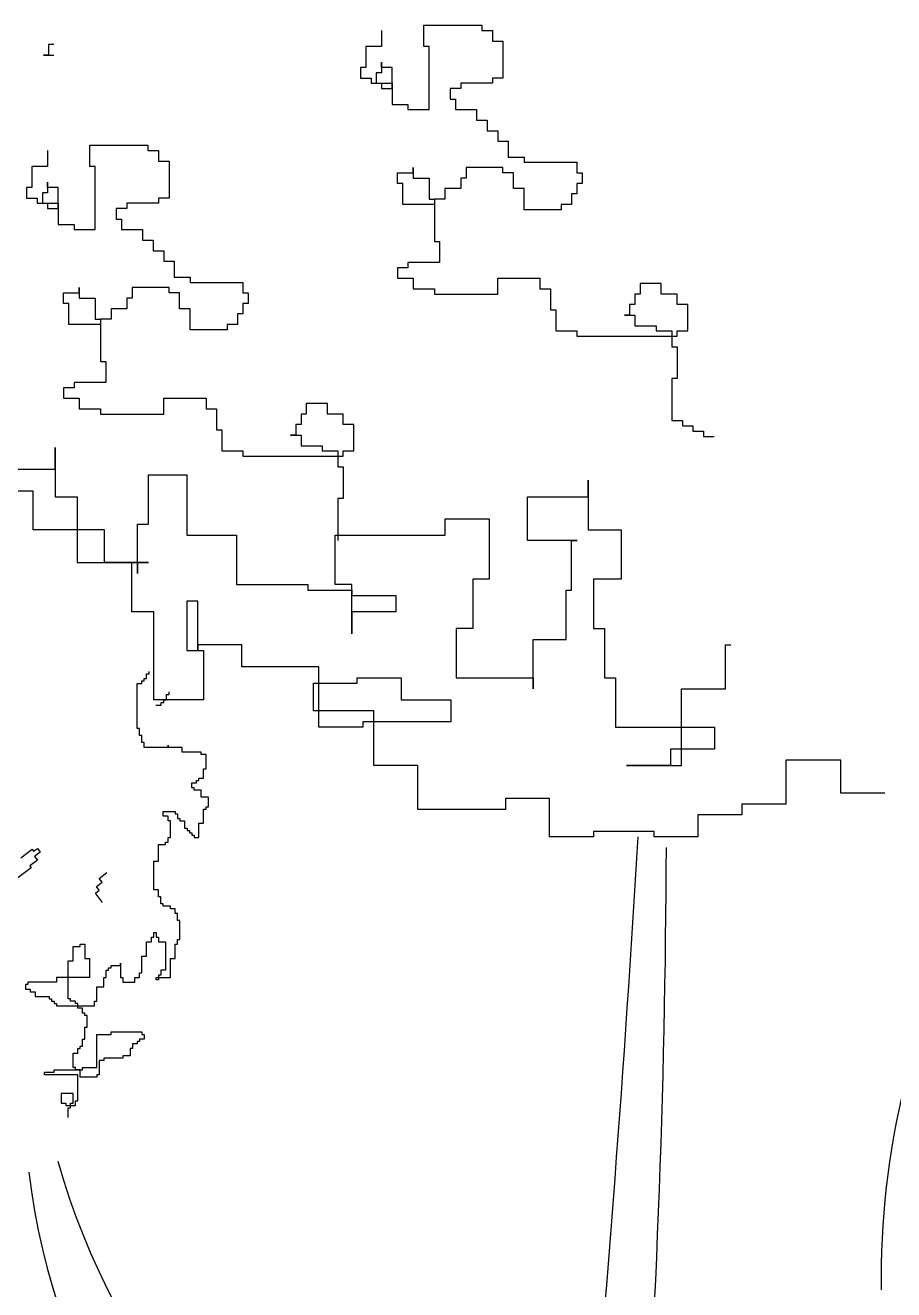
# Model space of a CAD drawing. Header units: millimetres. Extents: x 71641 to 191108, y -23091 to 29972.
# Drawn here: x 90821.7 to 91092.3, y -3964.9 to -3570.7 of the extents above; entities that cross this region are included whole.
import ezdxf

# ---------------------------------------------------------------- set-up
doc = ezdxf.new("R2010")
doc.units = ezdxf.units.MM
doc.layers.add('1', color=1, linetype='Continuous')

# ---------------------------------------------------------------- blocks, each defined once
blk = doc.blocks.new('erhte')
at = {"layer": '1', "color": 110}
for p, q in [((108893.93, -5525.42), (108893.93, -5530.35)), ((108907.08, -5530.35), (108907.08, -5523.78)), ((108907.08, -5523.78), (108925.17, -5523.78)), ((108925.17, -5523.78), (108925.17, -5525.42)), ((108925.17, -5525.42), (108928.46, -5525.42)), ((108928.46, -5525.42), (108928.46, -5528.71)), ((108791.84, -5529.78), (108790.2, -5529.78)), ((108790.2, -5529.78), (108790.2, -5533.07)), ((108893.93, -5530.35), (108888.99, -5530.35)), ((108888.99, -5530.35), (108888.99, -5536.92)), ((108908.73, -5530.35), (108907.08, -5530.35)), ((108908.73, -5550.07), (108908.73, -5530.35)), ((108928.46, -5528.71), (108931.75, -5528.71)), ((108931.75, -5528.71), (108931.75, -5540.21)), ((108788.55, -5533.07), (108791.84, -5533.07)), ((108790.2, -5533.07), (108788.55, -5533.07)), ((108888.99, -5536.92), (108887.35, -5536.92)), ((108887.35, -5536.92), (108887.35, -5540.21)), ((108893.93, -5538.57), (108892.28, -5538.57)), ((108892.28, -5538.57), (108892.28, -5541.85)), ((108893.93, -5536.92), (108893.93, -5535.28)), ((108893.93, -5535.28), (108893.93, -5538.57)), ((108897.22, -5536.92), (108893.93, -5536.92)), ((108897.22, -5543.5), (108897.22, -5536.92)), ((108887.35, -5540.21), (108890.64, -5540.21)), ((108890.64, -5540.21), (108890.64, -5541.85)), ((108890.64, -5541.85), (108893.93, -5541.85)), ((108892.28, -5541.85), (108897.22, -5541.85)), ((108893.93, -5541.85), (108893.93, -5543.5)), ((108897.22, -5541.85), (108897.22, -5548.42)), ((108928.46, -5541.85), (108918.6, -5541.85)), ((108918.6, -5541.85), (108918.6, -5543.5)), ((108931.75, -5540.21), (108928.46, -5540.21)), ((108928.46, -5540.21), (108928.46, -5541.85)), ((108893.93, -5543.5), (108897.22, -5543.5)), ((108918.6, -5543.5), (108915.31, -5543.5)), ((108915.31, -5543.5), (108915.31, -5546.78)), ((108915.31, -5546.78), (108916.95, -5546.78)), ((108916.95, -5546.78), (108916.95, -5550.07)), ((108897.22, -5548.42), (108902.15, -5548.42)), ((108902.15, -5548.42), (108902.15, -5550.07)), ((108902.15, -5550.07), (108908.73, -5550.07)), ((108916.95, -5550.07), (108923.53, -5550.07)), ((108923.53, -5550.07), (108923.53, -5553.35)), ((108923.53, -5553.35), (108926.82, -5553.35)), ((108926.82, -5553.35), (108926.82, -5556.64)), ((108926.82, -5556.64), (108930.11, -5556.64)), ((108930.11, -5556.64), (108930.11, -5559.93)), ((108803.05, -5567.77), (108803.05, -5561.2)), ((108803.05, -5561.2), (108821.14, -5561.2)), ((108821.14, -5561.2), (108821.14, -5562.84)), ((108930.11, -5559.93), (108933.4, -5559.93)), ((108933.4, -5559.93), (108933.4, -5564.86)), ((108789.89, -5562.84), (108789.89, -5567.77)), ((108821.14, -5562.84), (108824.43, -5562.84)), ((108824.43, -5562.84), (108824.43, -5566.13)), ((108824.43, -5566.13), (108827.72, -5566.13)), ((108827.72, -5566.13), (108827.72, -5577.63)), ((108933.4, -5564.86), (108938.33, -5564.86)), ((108938.33, -5564.86), (108938.33, -5566.5)), ((108938.33, -5566.5), (108954.77, -5566.5)), ((108954.77, -5566.5), (108954.77, -5569.79)), ((108789.89, -5567.77), (108784.96, -5567.77)), ((108784.96, -5567.77), (108784.96, -5574.34)), ((108804.69, -5567.77), (108803.05, -5567.77)), ((108804.69, -5587.49), (108804.69, -5567.77)), ((108898.86, -5573.07), (108898.86, -5569.79)), ((108898.86, -5569.79), (108903.8, -5569.79)), ((108903.8, -5569.79), (108903.8, -5568.14)), ((108903.8, -5568.14), (108903.8, -5571.43)), ((108931.75, -5568.14), (108920.24, -5568.14)), ((108920.24, -5568.14), (108920.24, -5571.43)), ((108931.75, -5569.79), (108931.75, -5568.14)), ((108935.04, -5569.79), (108931.75, -5569.79)), ((108935.04, -5574.71), (108935.04, -5569.79)), ((108954.77, -5569.79), (108956.42, -5569.79)), ((108956.42, -5569.79), (108956.42, -5573.07)), ((108784.96, -5574.34), (108783.32, -5574.34)), ((108783.32, -5574.34), (108783.32, -5577.63)), ((108789.89, -5574.34), (108789.89, -5572.7)), ((108789.89, -5572.7), (108789.89, -5575.99)), ((108793.18, -5574.34), (108789.89, -5574.34)), ((108793.18, -5580.92), (108793.18, -5574.34)), ((108900.51, -5573.07), (108898.86, -5573.07)), ((108900.51, -5579.64), (108900.51, -5573.07)), ((108903.8, -5571.43), (108908.73, -5571.43)), ((108908.73, -5571.43), (108908.73, -5578)), ((108920.24, -5571.43), (108918.6, -5571.43)), ((108918.6, -5571.43), (108918.6, -5574.71)), ((108956.42, -5573.07), (108954.77, -5573.07)), ((108954.77, -5573.07), (108954.77, -5576.36)), ((108783.32, -5577.63), (108786.61, -5577.63)), ((108786.61, -5577.63), (108786.61, -5579.27)), ((108789.89, -5575.99), (108788.25, -5575.99)), ((108788.25, -5575.99), (108788.25, -5579.27)), ((108827.72, -5577.63), (108824.43, -5577.63)), ((108824.43, -5577.63), (108824.43, -5579.27)), ((108908.73, -5578), (108910.37, -5578)), ((108913.66, -5578), (108910.37, -5578)), ((108910.37, -5578), (108910.37, -5579.64)), ((108910.37, -5578), (108910.37, -5591.15)), ((108918.6, -5574.71), (108913.66, -5574.71)), ((108913.66, -5574.71), (108913.66, -5578)), ((108938.33, -5574.71), (108935.04, -5574.71)), ((108938.33, -5581.29), (108938.33, -5574.71)), ((108954.77, -5576.36), (108953.13, -5576.36)), ((108953.13, -5576.36), (108953.13, -5579.64)), ((108786.61, -5579.27), (108789.89, -5579.27)), ((108788.25, -5579.27), (108793.18, -5579.27)), ((108789.89, -5579.27), (108789.89, -5580.92)), ((108789.89, -5580.92), (108793.18, -5580.92)), ((108793.18, -5579.27), (108793.18, -5585.85)), ((108814.56, -5580.92), (108811.27, -5580.92)), ((108811.27, -5580.92), (108811.27, -5584.2)), ((108824.43, -5579.27), (108814.56, -5579.27)), ((108814.56, -5579.27), (108814.56, -5580.92)), ((108910.37, -5579.64), (108900.51, -5579.64)), ((108949.84, -5581.29), (108938.33, -5581.29)), ((108953.13, -5579.64), (108949.84, -5579.64)), ((108949.84, -5579.64), (108949.84, -5581.29)), ((108793.18, -5585.85), (108798.12, -5585.85)), ((108798.12, -5585.85), (108798.12, -5587.49)), ((108811.27, -5584.2), (108812.92, -5584.2)), ((108812.92, -5584.2), (108812.92, -5587.49)), ((108798.12, -5587.49), (108804.69, -5587.49)), ((108812.92, -5587.49), (108819.49, -5587.49)), ((108819.49, -5587.49), (108819.49, -5590.78)), ((108819.49, -5590.78), (108822.78, -5590.78)), ((108822.78, -5590.78), (108822.78, -5594.06)), ((108822.78, -5594.06), (108826.07, -5594.06)), ((108826.07, -5594.06), (108826.07, -5597.35)), ((108910.37, -5591.15), (108912.02, -5591.15)), ((108912.02, -5591.15), (108912.02, -5597.72)), ((108826.07, -5597.35), (108829.36, -5597.35)), ((108829.36, -5597.35), (108829.36, -5602.28)), ((108912.02, -5597.72), (108902.15, -5597.72)), ((108902.15, -5597.72), (108902.15, -5599.36)), ((108902.15, -5599.36), (108898.86, -5599.36)), ((108898.86, -5599.36), (108898.86, -5602.65)), ((108799.76, -5607.21), (108799.76, -5605.56)), ((108799.76, -5605.56), (108799.76, -5608.85)), ((108827.72, -5605.56), (108816.21, -5605.56)), ((108816.21, -5605.56), (108816.21, -5608.85)), ((108827.72, -5607.21), (108827.72, -5605.56)), ((108829.36, -5602.28), (108834.29, -5602.28)), ((108834.29, -5602.28), (108834.29, -5603.92)), ((108834.29, -5603.92), (108850.74, -5603.92)), ((108850.74, -5603.92), (108850.74, -5607.21)), ((108898.86, -5602.65), (108903.8, -5602.65)), ((108903.8, -5602.65), (108903.8, -5605.93)), ((108903.8, -5605.93), (108910.37, -5605.93)), ((108910.37, -5605.93), (108910.37, -5607.58)), ((108930.11, -5602.65), (108943.26, -5602.65)), ((108930.11, -5607.58), (108930.11, -5602.65)), ((108943.26, -5602.65), (108943.26, -5605.93)), ((108943.26, -5605.93), (108946.55, -5605.93)), ((108946.55, -5605.93), (108946.55, -5612.51)), ((108981.08, -5604.29), (108974.51, -5604.29)), ((108974.51, -5604.29), (108974.51, -5607.58)), ((108981.08, -5607.58), (108981.08, -5604.29)), ((108794.83, -5610.49), (108794.83, -5607.21)), ((108794.83, -5607.21), (108799.76, -5607.21)), ((108799.76, -5608.85), (108804.69, -5608.85)), ((108804.69, -5608.85), (108804.69, -5615.42)), ((108816.21, -5608.85), (108814.56, -5608.85)), ((108814.56, -5608.85), (108814.56, -5612.14)), ((108831.01, -5607.21), (108827.72, -5607.21)), ((108831.01, -5612.14), (108831.01, -5607.21)), ((108850.74, -5607.21), (108852.38, -5607.21)), ((108852.38, -5607.21), (108852.38, -5610.49)), ((108910.37, -5607.58), (108930.11, -5607.58)), ((108974.51, -5607.58), (108972.86, -5607.58)), ((108972.86, -5607.58), (108972.86, -5610.86)), ((108986.02, -5607.58), (108981.08, -5607.58)), ((108986.02, -5610.86), (108986.02, -5607.58)), ((108796.47, -5610.49), (108794.83, -5610.49)), ((108796.47, -5617.07), (108796.47, -5610.49)), ((108814.56, -5612.14), (108809.63, -5612.14)), ((108809.63, -5612.14), (108809.63, -5615.42)), ((108834.29, -5612.14), (108831.01, -5612.14)), ((108834.29, -5618.71), (108834.29, -5612.14)), ((108850.74, -5613.78), (108849.09, -5613.78)), ((108849.09, -5613.78), (108849.09, -5617.07)), ((108852.38, -5610.49), (108850.74, -5610.49)), ((108850.74, -5610.49), (108850.74, -5613.78)), ((108946.55, -5612.51), (108948.2, -5612.51)), ((108948.2, -5612.51), (108948.2, -5619.08)), ((108971.22, -5610.86), (108971.22, -5614.15)), ((108972.86, -5610.86), (108971.22, -5610.86)), ((108989.31, -5610.86), (108986.02, -5610.86)), ((108989.31, -5619.08), (108989.31, -5610.86)), ((108806.34, -5617.07), (108796.47, -5617.07)), ((108804.69, -5615.42), (108806.34, -5615.42)), ((108809.63, -5615.42), (108806.34, -5615.42)), ((108806.34, -5615.42), (108806.34, -5617.07)), ((108806.34, -5615.42), (108806.34, -5628.57)), ((108849.09, -5617.07), (108845.81, -5617.07)), ((108845.81, -5617.07), (108845.81, -5618.71)), ((108971.22, -5614.15), (108969.57, -5614.15)), ((108969.57, -5614.15), (108972.86, -5614.15)), ((108972.86, -5614.15), (108972.86, -5617.44)), ((108972.86, -5617.44), (108979.44, -5617.44)), ((108979.44, -5617.44), (108979.44, -5619.08)), ((108845.81, -5618.71), (108834.29, -5618.71)), ((108948.2, -5619.08), (108954.77, -5619.08)), ((108954.77, -5619.08), (108954.77, -5620.72)), ((108954.77, -5620.72), (108986.02, -5620.72)), ((108979.44, -5619.08), (108984.37, -5619.08)), ((108984.37, -5619.08), (108984.37, -5624.01)), ((108986.02, -5620.72), (108986.02, -5619.08)), ((108986.02, -5619.08), (108989.31, -5619.08)), ((108984.37, -5624.01), (108986.02, -5624.01)), ((108986.02, -5624.01), (108986.02, -5633.87)), ((108806.34, -5628.57), (108807.98, -5628.57)), ((108807.98, -5628.57), (108807.98, -5635.14)), ((108798.12, -5636.78), (108794.83, -5636.78)), ((108794.83, -5636.78), (108794.83, -5640.07)), ((108807.98, -5635.14), (108798.12, -5635.14)), ((108798.12, -5635.14), (108798.12, -5636.78)), ((108986.02, -5633.87), (108984.37, -5633.87)), ((108984.37, -5633.87), (108984.37, -5647.01)), ((108794.83, -5640.07), (108799.76, -5640.07)), ((108799.76, -5640.07), (108799.76, -5643.36)), ((108826.07, -5640.07), (108839.23, -5640.07)), ((108826.07, -5645), (108826.07, -5640.07)), ((108839.23, -5640.07), (108839.23, -5643.36)), ((108799.76, -5643.36), (108806.34, -5643.36)), ((108806.34, -5643.36), (108806.34, -5645)), ((108806.34, -5645), (108826.07, -5645)), ((108839.23, -5643.36), (108842.52, -5643.36)), ((108842.52, -5643.36), (108842.52, -5649.93)), ((108870.47, -5645), (108868.83, -5645)), ((108868.83, -5645), (108868.83, -5648.28)), ((108877.05, -5641.71), (108870.47, -5641.71)), ((108870.47, -5641.71), (108870.47, -5645)), ((108877.05, -5645), (108877.05, -5641.71)), ((108881.98, -5645), (108877.05, -5645)), ((108881.98, -5648.28), (108881.98, -5645)), ((108867.18, -5648.28), (108867.18, -5651.57)), ((108868.83, -5648.28), (108867.18, -5648.28)), ((108885.27, -5648.28), (108881.98, -5648.28)), ((108885.27, -5656.5), (108885.27, -5648.28)), ((108984.37, -5647.01), (108987.66, -5647.01)), ((108987.66, -5647.01), (108987.66, -5648.65)), ((108987.66, -5648.65), (108990.95, -5648.65)), ((108990.95, -5648.65), (108990.95, -5650.3)), ((108842.52, -5649.93), (108844.16, -5649.93)), ((108844.16, -5649.93), (108844.16, -5656.5)), ((108867.18, -5651.57), (108865.54, -5651.57)), ((108865.54, -5651.57), (108868.83, -5651.57)), ((108868.83, -5651.57), (108868.83, -5654.86)), ((108990.95, -5650.3), (108994.24, -5650.3)), ((108994.24, -5650.3), (108994.24, -5651.94)), ((108994.24, -5651.94), (108997.53, -5651.94)), ((108792.2, -5662.22), (108792.2, -5655.38)), ((108792.2, -5655.38), (108792.2, -5670.77)), ((108844.16, -5656.5), (108850.74, -5656.5)), ((108850.74, -5656.5), (108850.74, -5658.14)), ((108868.83, -5654.86), (108875.41, -5654.86)), ((108875.41, -5654.86), (108875.41, -5656.5)), ((108875.41, -5656.5), (108880.34, -5656.5)), ((108880.34, -5656.5), (108880.34, -5661.43)), ((108881.98, -5658.14), (108881.98, -5656.5)), ((108881.98, -5656.5), (108885.27, -5656.5)), ((108850.74, -5658.14), (108881.98, -5658.14)), ((108771.65, -5662.22), (108792.2, -5662.22)), ((108821.3, -5679.33), (108821.3, -5663.93)), ((108821.3, -5663.93), (108833.29, -5663.93)), ((108833.29, -5663.93), (108833.29, -5682.75)), ((108880.34, -5661.43), (108881.98, -5661.43)), ((108881.98, -5661.43), (108881.98, -5671.29)), ((108958.27, -5665.64), (108958.27, -5681.04)), ((108958.27, -5670.77), (108958.27, -5665.64)), ((108785.35, -5669.06), (108771.65, -5669.06)), ((108785.35, -5681.04), (108785.35, -5669.06)), ((108792.2, -5670.77), (108799.05, -5670.77)), ((108799.05, -5670.77), (108799.05, -5691.3)), ((108881.98, -5671.29), (108880.34, -5671.29)), ((108880.34, -5671.29), (108880.34, -5684.43)), ((108939.44, -5684.46), (108939.44, -5670.77)), ((108939.44, -5670.77), (108958.27, -5670.77)), ((108817.88, -5694.72), (108817.88, -5679.33)), ((108817.88, -5679.33), (108821.3, -5679.33)), ((108913.76, -5682.75), (108913.76, -5677.62)), ((108913.76, -5677.62), (108927.45, -5677.62)), ((108927.45, -5677.62), (108927.45, -5696.43)), ((108807.61, -5681.04), (108785.35, -5681.04)), ((108807.61, -5691.3), (108807.61, -5681.04)), ((108833.29, -5682.75), (108848.7, -5682.75)), ((108848.7, -5682.75), (108848.7, -5698.14)), ((108879.52, -5698.14), (108879.52, -5682.75)), ((108879.52, -5682.75), (108913.76, -5682.75)), ((108954.85, -5684.46), (108939.44, -5684.46)), ((108953.14, -5699.85), (108953.14, -5684.46)), ((108953.14, -5684.46), (108954.85, -5684.46)), ((108958.27, -5681.04), (108968.54, -5681.04)), ((108968.54, -5681.04), (108968.54, -5696.43)), ((108799.05, -5691.3), (108817.88, -5691.3)), ((108821.3, -5691.3), (108807.61, -5691.3)), ((108816.17, -5706.7), (108816.17, -5691.3)), ((108816.17, -5691.3), (108821.3, -5691.3)), ((108817.88, -5691.3), (108817.88, -5694.72)), ((108927.45, -5696.43), (108922.32, -5696.43)), ((108922.32, -5696.43), (108922.32, -5711.83)), ((108968.54, -5696.43), (108959.98, -5696.43)), ((108959.98, -5696.43), (108959.98, -5711.83)), ((108848.7, -5698.14), (108870.95, -5698.14)), ((108870.95, -5698.14), (108870.95, -5699.85)), ((108870.95, -5699.85), (108884.65, -5699.85)), ((108884.65, -5698.14), (108879.52, -5698.14)), ((108884.65, -5713.54), (108884.65, -5698.14)), ((108884.65, -5699.85), (108884.65, -5701.56)), ((108951.42, -5715.25), (108951.42, -5699.85)), ((108951.42, -5699.85), (108953.14, -5699.85)), ((108836.71, -5703.28), (108833.29, -5703.28)), ((108833.29, -5703.28), (108833.29, -5718.67)), ((108836.71, -5718.67), (108836.71, -5703.28)), ((108884.65, -5701.56), (108898.35, -5701.56)), ((108898.35, -5701.56), (108898.35, -5706.7)), ((108823.02, -5706.7), (108816.17, -5706.7)), ((108823.02, -5734.07), (108823.02, -5706.7)), ((108898.35, -5706.7), (108884.65, -5706.7)), ((108884.65, -5706.7), (108884.65, -5713.54)), ((108922.32, -5711.83), (108917.18, -5711.83)), ((108917.18, -5711.83), (108917.18, -5727.23)), ((108959.98, -5711.83), (108963.41, -5711.83)), ((108963.41, -5711.83), (108963.41, -5727.23)), ((108941.15, -5730.65), (108941.15, -5715.25)), ((108941.15, -5715.25), (108951.42, -5715.25)), ((108833.29, -5718.67), (108838.42, -5718.67)), ((108850.41, -5716.96), (108836.71, -5716.96)), ((108836.71, -5716.96), (108836.71, -5718.67)), ((108838.42, -5718.67), (108838.42, -5734.07)), ((108850.41, -5723.8), (108850.41, -5716.96)), ((109001.08, -5730.65), (109001.08, -5716.96)), ((109001.08, -5716.96), (109002.79, -5716.96)), ((108874.38, -5723.8), (108850.41, -5723.8)), ((108874.38, -5742.62), (108874.38, -5723.8)), ((108820, -5728.21), (108820, -5727.48)), ((108820, -5727.48), (108820.74, -5727.48)), ((108820.74, -5727.48), (108820.74, -5726)), ((108820.74, -5726), (108821.48, -5726)), ((108821.48, -5726), (108821.48, -5725.26)), ((108886.36, -5728.94), (108886.36, -5727.23)), ((108886.36, -5727.23), (108900.06, -5727.23)), ((108900.06, -5727.23), (108900.06, -5734.07)), ((108917.18, -5727.23), (108941.15, -5727.23)), ((108941.15, -5727.23), (108941.15, -5730.65)), ((108963.41, -5727.23), (108966.83, -5727.23)), ((108966.83, -5727.23), (108966.83, -5742.62)), ((108817.78, -5728.95), (108819.26, -5728.95)), ((108817.78, -5743), (108817.78, -5728.95)), ((108819.26, -5728.95), (108819.26, -5728.21)), ((108819.26, -5728.21), (108820, -5728.21)), ((108827.71, -5732.45), (108827.71, -5731.63)), ((108872.67, -5728.94), (108886.36, -5728.94)), ((108872.67, -5737.49), (108872.67, -5728.94)), ((108987.38, -5730.65), (109001.08, -5730.65)), ((108987.38, -5754.6), (108987.38, -5730.65)), ((108838.42, -5734.07), (108823.02, -5734.07)), ((108823.6, -5735.74), (108825.24, -5735.74)), ((108825.24, -5735.74), (108825.24, -5734.92)), ((108825.24, -5734.92), (108826.07, -5734.92)), ((108826.07, -5734.92), (108826.07, -5734.1)), ((108826.07, -5734.1), (108826.89, -5734.1)), ((108826.89, -5734.1), (108826.89, -5732.45)), ((108826.89, -5732.45), (108827.71, -5732.45)), ((108900.06, -5734.07), (108915.47, -5734.07)), ((108915.47, -5734.07), (108915.47, -5740.91)), ((108891.5, -5737.49), (108872.67, -5737.49)), ((108891.5, -5754.6), (108891.5, -5737.49)), ((108818.52, -5743), (108817.78, -5743)), ((108818.52, -5745.22), (108818.52, -5743)), ((108888.08, -5742.62), (108874.38, -5742.62)), ((108915.47, -5740.91), (108888.08, -5740.91)), ((108888.08, -5740.91), (108888.08, -5742.62)), ((108966.83, -5742.62), (108997.65, -5742.62)), ((108997.65, -5742.62), (108997.65, -5749.46)), ((108819.26, -5745.22), (108818.52, -5745.22)), ((108819.26, -5747.44), (108819.26, -5745.22)), ((108820, -5747.44), (108819.26, -5747.44)), ((108820, -5748.92), (108820, -5747.44)), ((108827.4, -5748.92), (108820, -5748.92)), ((108827.4, -5748.92), (108827.4, -5748.18)), ((108827.4, -5748.18), (108827.4, -5748.92)), ((108831.84, -5748.92), (108827.4, -5748.92)), ((108831.84, -5750.4), (108831.84, -5748.92)), ((108837.76, -5750.4), (108831.84, -5750.4)), ((108837.76, -5751.14), (108837.76, -5750.4)), ((108839.24, -5751.14), (108837.76, -5751.14)), ((108839.24, -5755.57), (108839.24, -5751.14)), ((108997.65, -5749.46), (108983.95, -5749.46)), ((108983.95, -5749.46), (108983.95, -5754.6)), ((108838.5, -5758.53), (108838.5, -5755.57)), ((108838.5, -5755.57), (108839.24, -5755.57)), ((108905.2, -5754.6), (108891.5, -5754.6)), ((108905.2, -5768.28), (108905.2, -5754.6)), ((108983.95, -5754.6), (108970.26, -5754.6)), ((108970.26, -5754.6), (108987.38, -5754.6)), ((109019.91, -5752.89), (109019.91, -5766.57)), ((109037.03, -5752.89), (109019.91, -5752.89)), ((109037.03, -5763.15), (109037.03, -5752.89)), ((108836.28, -5760.01), (108836.28, -5759.27)), ((108836.28, -5759.27), (108837.02, -5759.27)), ((108837.02, -5759.27), (108837.02, -5758.53)), ((108837.02, -5758.53), (108838.5, -5758.53)), ((108834.8, -5761.49), (108834.8, -5760.01)), ((108834.8, -5760.01), (108836.28, -5760.01)), ((108835.54, -5761.49), (108834.8, -5761.49)), ((108835.54, -5762.23), (108835.54, -5761.49)), ((108837.76, -5762.23), (108835.54, -5762.23)), ((108837.76, -5764.45), (108837.76, -5762.23)), ((109050.73, -5763.15), (109037.03, -5763.15)), ((108839.98, -5764.45), (108837.76, -5764.45)), ((108839.24, -5768.14), (108839.24, -5767.4)), ((108839.24, -5767.4), (108839.98, -5767.4)), ((108839.98, -5767.4), (108839.98, -5764.45)), ((108946.29, -5764.86), (108932.59, -5764.86)), ((108932.59, -5764.86), (108932.59, -5768.28)), ((108946.29, -5776.84), (108946.29, -5764.86)), ((109019.91, -5766.57), (109006.21, -5766.57)), ((109006.21, -5766.57), (109006.21, -5769.99)), ((108825.92, -5770.36), (108825.92, -5768.88)), ((108825.92, -5768.88), (108829.62, -5768.88)), ((108827.4, -5770.36), (108825.92, -5770.36)), ((108827.4, -5771.84), (108827.4, -5770.36)), ((108829.62, -5768.88), (108829.62, -5769.62)), ((108829.62, -5769.62), (108830.36, -5769.62)), ((108830.36, -5769.62), (108830.36, -5771.1)), ((108830.36, -5771.1), (108831.1, -5771.1)), ((108831.1, -5771.1), (108831.1, -5771.84)), ((108838.5, -5772.58), (108838.5, -5768.14)), ((108838.5, -5768.14), (108839.24, -5768.14)), ((108932.59, -5768.28), (108905.2, -5768.28)), ((109006.21, -5769.99), (108992.51, -5769.99)), ((108992.51, -5769.99), (108992.51, -5776.84)), ((108828.14, -5771.84), (108827.4, -5771.84)), ((108828.14, -5777.02), (108828.14, -5771.84)), ((108831.1, -5771.84), (108832.58, -5771.84)), ((108832.58, -5771.84), (108832.58, -5774.06)), ((108832.58, -5774.06), (108833.32, -5774.06)), ((108833.32, -5774.06), (108833.32, -5774.8)), ((108833.32, -5774.8), (108834.06, -5774.8)), ((108834.06, -5774.8), (108834.06, -5775.54)), ((108837.02, -5777.02), (108837.02, -5772.58)), ((108837.02, -5772.58), (108838.5, -5772.58)), ((108978.82, -5775.13), (108959.98, -5775.13)), ((108959.98, -5775.13), (108959.98, -5776.84)), ((108978.82, -5776.84), (108978.82, -5775.13)), ((108824.44, -5784.41), (108824.44, -5779.23)), ((108824.44, -5779.23), (108826.66, -5779.23)), ((108826.66, -5779.23), (108826.66, -5778.49)), ((108826.66, -5778.49), (108827.4, -5778.49)), ((108827.4, -5778.49), (108827.4, -5777.02)), ((108827.4, -5777.02), (108828.14, -5777.02)), ((108834.06, -5775.54), (108834.8, -5775.54)), ((108834.8, -5775.54), (108834.8, -5776.28)), ((108834.8, -5776.28), (108835.54, -5776.28)), ((108835.54, -5776.28), (108835.54, -5777.02)), ((108835.54, -5777.02), (108837.02, -5777.02)), ((108959.98, -5776.84), (108946.29, -5776.84)), ((108992.51, -5776.84), (108978.82, -5776.84)), ((108781.51, -5783.37), (108785.06, -5780.7)), ((108785.06, -5780.7), (108785.51, -5781.29)), ((108785.51, -5781.29), (108786.69, -5780.4)), ((108787.58, -5781.59), (108785.8, -5782.92)), ((108785.8, -5782.92), (108786.69, -5784.1)), ((108786.69, -5780.4), (108787.58, -5781.59)), ((108784.77, -5786.47), (108777.67, -5791.8)), ((108786.69, -5784.1), (108784.32, -5785.88)), ((108784.32, -5785.88), (108784.77, -5786.47)), ((108822.96, -5793.28), (108822.96, -5784.41)), ((108822.96, -5784.41), (108824.44, -5784.41)), ((108805.09, -5792.27), (108806.87, -5790.93)), ((108805.98, -5789.75), (108808.35, -5787.97)), ((108806.87, -5790.93), (108805.98, -5789.75)), ((108804.8, -5794.34), (108805.98, -5793.45)), ((108807.02, -5797.3), (108804.8, -5794.34)), ((108805.98, -5793.45), (108805.09, -5792.27)), ((108824.44, -5793.28), (108822.96, -5793.28)), ((108824.44, -5795.5), (108824.44, -5793.28)), ((108825.18, -5795.5), (108824.44, -5795.5)), ((108825.18, -5797.72), (108825.18, -5795.5)), ((108825.92, -5797.72), (108825.18, -5797.72)), ((108825.92, -5798.46), (108825.92, -5797.72)), ((108828.14, -5798.46), (108825.92, -5798.46)), ((108828.14, -5799.2), (108828.14, -5798.46)), ((108829.62, -5799.2), (108828.14, -5799.2)), ((108829.62, -5800.68), (108829.62, -5799.2)), ((108830.36, -5800.68), (108829.62, -5800.68)), ((108830.36, -5802.89), (108830.36, -5800.68)), ((108831.1, -5802.89), (108830.36, -5802.89)), ((108831.1, -5808.81), (108831.1, -5802.89)), ((108822.96, -5808.07), (108822.96, -5806.59)), ((108822.96, -5806.59), (108823.7, -5806.59)), ((108823.7, -5806.59), (108823.7, -5808.07)), ((108800.02, -5811.03), (108800.02, -5810.29)), ((108800.02, -5810.29), (108801.5, -5810.29)), ((108801.5, -5810.29), (108801.5, -5814.72)), ((108820.74, -5813.99), (108820.74, -5809.55)), ((108820.74, -5809.55), (108822.22, -5809.55)), ((108822.22, -5809.55), (108822.22, -5808.07)), ((108822.22, -5808.07), (108822.96, -5808.07)), ((108823.7, -5808.07), (108824.44, -5808.07)), ((108824.44, -5808.07), (108824.44, -5809.55)), ((108824.44, -5809.55), (108826.66, -5809.55)), ((108826.66, -5809.55), (108826.66, -5818.42)), ((108829.62, -5814.72), (108829.62, -5810.29)), ((108829.62, -5810.29), (108830.36, -5810.29)), ((108830.36, -5810.29), (108830.36, -5808.81)), ((108830.36, -5808.81), (108831.1, -5808.81)), ((108797.8, -5815.46), (108797.8, -5811.03)), ((108797.8, -5811.03), (108800.02, -5811.03)), ((108801.5, -5814.72), (108802.98, -5814.72)), ((108802.98, -5814.72), (108802.98, -5820.64)), ((108819.26, -5813.99), (108820.74, -5813.99)), ((108819.26, -5819.16), (108819.26, -5813.99)), ((108828.14, -5814.72), (108829.62, -5814.72)), ((108828.14, -5820.64), (108828.14, -5814.72)), ((108796.32, -5827.29), (108796.32, -5815.46)), ((108796.32, -5815.46), (108797.8, -5815.46)), ((108808.16, -5820.64), (108808.16, -5818.42)), ((108808.16, -5818.42), (108808.9, -5818.42)), ((108808.9, -5818.42), (108808.9, -5817.68)), ((108808.9, -5817.68), (108809.64, -5817.68)), ((108809.64, -5817.68), (108809.64, -5816.94)), ((108809.64, -5816.94), (108812.6, -5816.94)), ((108812.6, -5816.94), (108812.6, -5816.2)), ((108812.6, -5816.2), (108812.6, -5820.64)), ((108826.66, -5818.42), (108825.18, -5818.42)), ((108825.18, -5818.42), (108825.18, -5819.9)), ((108792.62, -5822.12), (108783.74, -5822.12)), ((108783.74, -5822.12), (108783.74, -5822.86)), ((108802.98, -5820.64), (108792.62, -5820.64)), ((108792.62, -5820.64), (108792.62, -5822.12)), ((108807.42, -5823.6), (108807.42, -5820.64)), ((108807.42, -5820.64), (108808.16, -5820.64)), ((108812.6, -5820.64), (108813.34, -5820.64)), ((108813.34, -5820.64), (108813.34, -5822.12)), ((108813.34, -5822.12), (108817.04, -5822.12)), ((108817.04, -5822.12), (108817.04, -5820.64)), ((108817.04, -5820.64), (108818.52, -5820.64)), ((108818.52, -5820.64), (108818.52, -5819.16)), ((108818.52, -5819.16), (108819.26, -5819.16)), ((108823.7, -5821.38), (108823.7, -5820.64)), ((108823.7, -5820.64), (108828.14, -5820.64)), ((108824.44, -5821.38), (108823.7, -5821.38)), ((108825.18, -5819.9), (108824.44, -5819.9)), ((108824.44, -5819.9), (108824.44, -5821.38)), ((108783.74, -5822.86), (108783, -5822.86)), ((108783, -5822.86), (108783, -5824.34)), ((108783, -5824.34), (108784.48, -5824.34)), ((108784.48, -5824.34), (108784.48, -5825.08)), ((108784.48, -5825.08), (108785.96, -5825.08)), ((108785.96, -5825.08), (108785.96, -5826.55)), ((108785.96, -5826.55), (108790.4, -5826.55)), ((108790.4, -5826.55), (108790.4, -5827.29)), ((108805.2, -5823.6), (108807.42, -5823.6)), ((108805.2, -5828.03), (108805.2, -5823.6)), ((108790.4, -5827.29), (108791.14, -5827.29)), ((108791.14, -5827.29), (108791.14, -5828.03)), ((108791.14, -5828.03), (108791.88, -5828.03)), ((108791.88, -5828.03), (108791.88, -5828.77)), ((108791.88, -5828.77), (108792.62, -5828.77)), ((108792.62, -5828.77), (108792.62, -5829.51)), ((108792.62, -5829.51), (108804.46, -5829.51)), ((108797.06, -5827.29), (108796.32, -5827.29)), ((108797.06, -5828.03), (108797.06, -5827.29)), ((108798.54, -5828.03), (108797.06, -5828.03)), ((108798.54, -5828.77), (108798.54, -5828.03)), ((108799.28, -5828.77), (108798.54, -5828.77)), ((108799.28, -5830.25), (108799.28, -5828.77)), ((108800.76, -5830.25), (108799.28, -5830.25)), ((108800.76, -5831.73), (108800.76, -5830.25)), ((108804.46, -5829.51), (108804.46, -5828.03)), ((108804.46, -5828.03), (108805.2, -5828.03)), ((108801.5, -5831.73), (108800.76, -5831.73)), ((108801.5, -5832.47), (108801.5, -5831.73)), ((108802.24, -5832.47), (108801.5, -5832.47)), ((108802.24, -5836.17), (108802.24, -5832.47)), ((108801.5, -5839.86), (108801.5, -5836.17)), ((108801.5, -5836.17), (108802.24, -5836.17)), ((108805.2, -5848.74), (108805.2, -5838.39)), ((108805.2, -5838.39), (108809.64, -5838.39)), ((108809.64, -5838.39), (108809.64, -5837.65)), ((108809.64, -5837.65), (108819.26, -5837.65)), ((108819.26, -5837.65), (108819.26, -5838.39)), ((108819.26, -5838.39), (108820, -5838.39)), ((108820, -5838.39), (108820, -5839.86)), ((108800.02, -5842.82), (108800.02, -5842.08)), ((108800.02, -5842.08), (108800.76, -5842.08)), ((108800.76, -5842.08), (108800.76, -5839.86)), ((108800.76, -5839.86), (108801.5, -5839.86)), ((108817.78, -5841.34), (108816.3, -5841.34)), ((108816.3, -5841.34), (108816.3, -5842.82)), ((108818.52, -5840.6), (108817.78, -5840.6)), ((108817.78, -5840.6), (108817.78, -5841.34)), ((108820, -5839.86), (108818.52, -5839.86)), ((108818.52, -5839.86), (108818.52, -5840.6)), ((108797.8, -5848.74), (108797.8, -5844.3)), ((108797.8, -5844.3), (108799.28, -5844.3)), ((108799.28, -5844.3), (108799.28, -5842.82)), ((108799.28, -5842.82), (108800.02, -5842.82)), ((108813.34, -5845.78), (108807.42, -5845.78)), ((108807.42, -5845.78), (108807.42, -5846.52)), ((108815.56, -5845.04), (108813.34, -5845.04)), ((108813.34, -5845.04), (108813.34, -5845.78)), ((108816.3, -5842.82), (108815.56, -5842.82)), ((108815.56, -5842.82), (108815.56, -5845.04)), ((108788.92, -5850.96), (108788.92, -5850.22)), ((108788.92, -5850.22), (108791.88, -5850.22)), ((108791.88, -5850.22), (108791.88, -5849.48)), ((108791.88, -5849.48), (108800.76, -5849.48)), ((108798.54, -5848.74), (108797.8, -5848.74)), ((108798.54, -5849.48), (108798.54, -5848.74)), ((108800.02, -5849.48), (108798.54, -5849.48)), ((108800.02, -5851.69), (108800.02, -5849.48)), ((108800.76, -5849.48), (108800.76, -5848.74)), ((108800.76, -5848.74), (108805.2, -5848.74)), ((108807.42, -5846.52), (108805.94, -5846.52)), ((108805.94, -5846.52), (108805.94, -5850.96)), ((108799.28, -5850.96), (108788.92, -5850.96)), ((108799.28, -5859.09), (108799.28, -5850.96)), ((108805.2, -5851.69), (108800.02, -5851.69)), ((108805.94, -5850.96), (108805.2, -5850.96)), ((108805.2, -5850.96), (108805.2, -5851.69)), ((108797.8, -5856.87), (108794.1, -5856.87)), ((108794.1, -5856.87), (108794.1, -5859.83)), ((108797.8, -5859.83), (108797.8, -5856.87)), ((108794.1, -5859.83), (108795.58, -5859.83)), ((108795.58, -5859.83), (108795.58, -5860.57)), ((108795.58, -5860.57), (108798.54, -5860.57)), ((108796.32, -5864.26), (108796.32, -5861.31)), ((108796.32, -5861.31), (108797.06, -5861.31)), ((108797.06, -5861.31), (108797.06, -5859.83)), ((108797.06, -5859.83), (108797.8, -5859.83)), ((108798.54, -5860.57), (108798.54, -5859.09)), ((108798.54, -5859.09), (108799.28, -5859.09))]:
    blk.add_line(p, q, dxfattribs=at)
for centre, radius, start, end in [((102169.57, -5369.02), 6816.53, 352.982885, 356.569976), ((105700.86, -5766.15), 3281.85, 351.81979, 359.75646), ((109309.3, -5915.15), 259.76, 152.4513, 180.6302), ((109009.12, -5817.11), 224.45, 195.7171, 245.5108), ((108988.77, -5857.88), 206.06, 186.5345, 240.228)]:
    blk.add_arc(centre, radius, start, end, dxfattribs=at)

msp = doc.modelspace()

# ---------------------------------------------------------------- block references
at = {"color": 3}
msp.add_blockref('erhte', (-17961.22, 1953.11), dxfattribs=at)

doc.saveas('drawing.dxf')
